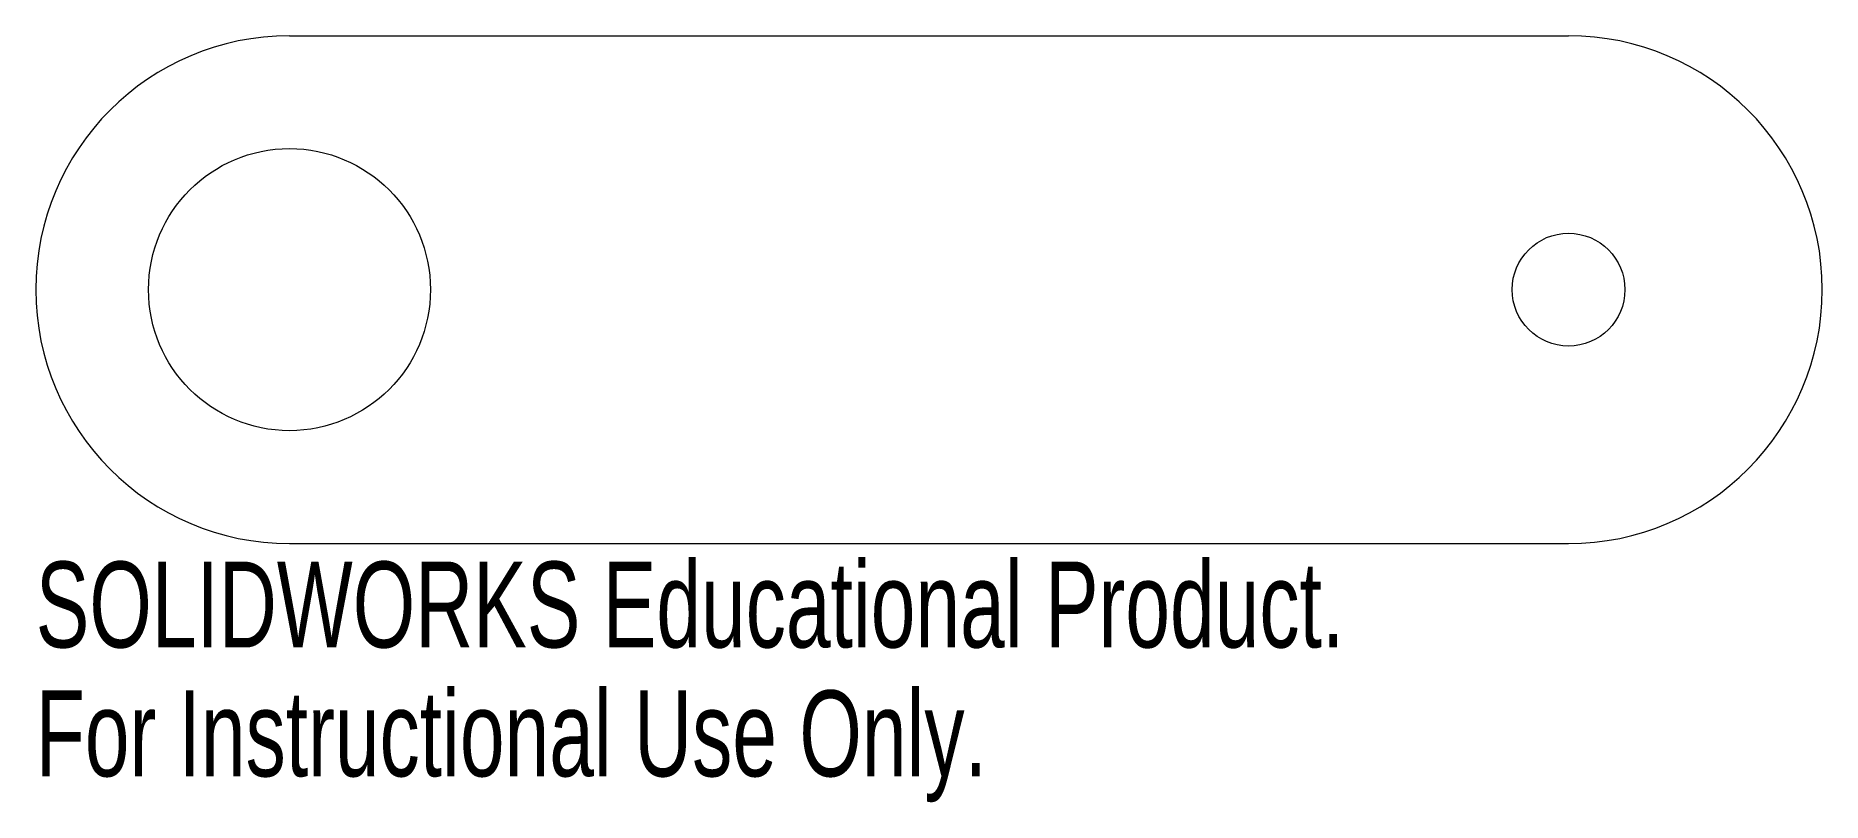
# Model space of a CAD drawing. Header units: inches. Extents: x -1.21 to 2.75, y -1.14 to 0.56.
import ezdxf

# ---------------------------------------------------------------- set-up
doc = ezdxf.new("R2010")
doc.units = ezdxf.units.IN
doc.header["$MEASUREMENT"] = 0
doc.styles.add('SLDTEXTSTYLE0', font='TXT', dxfattribs={"width": 0.7})

msp = doc.modelspace()

# ---------------------------------------------------------------- linework, layer by layer
at = {"color": 7, "linetype": 'Continuous', "lineweight": 15}
for p, q in [((-0.6482, 0.5625), (2.1875, 0.5625)), ((-0.6482, -0.5625), (2.1875, -0.5625))]:
    msp.add_line(p, q, dxfattribs=at)
for centre, radius in [((-0.6482, 0), 0.3125), ((2.1875, 0), 0.125)]:
    msp.add_circle(centre, radius, dxfattribs=at)
for centre, start, end in [((-0.6482, 0), 90, 270), ((2.1875, 0), 270, 90)]:
    msp.add_arc(centre, 0.5625, start, end, dxfattribs=at)

# ---------------------------------------------------------------- texts
at = {"color": 7, "linetype": 'Continuous', "char_height": 0.1903, "attachment_point": 1, "style": 'SLDTEXTSTYLE0'}
for s, insert in [('SOLIDWORKS Educational Product.', (-1.2107, -0.6026)), ('For Instructional Use Only.', (-1.2107, -0.8881))]:
    msp.add_mtext(s, dxfattribs=dict(at, insert=insert))

doc.saveas('drawing.dxf')
